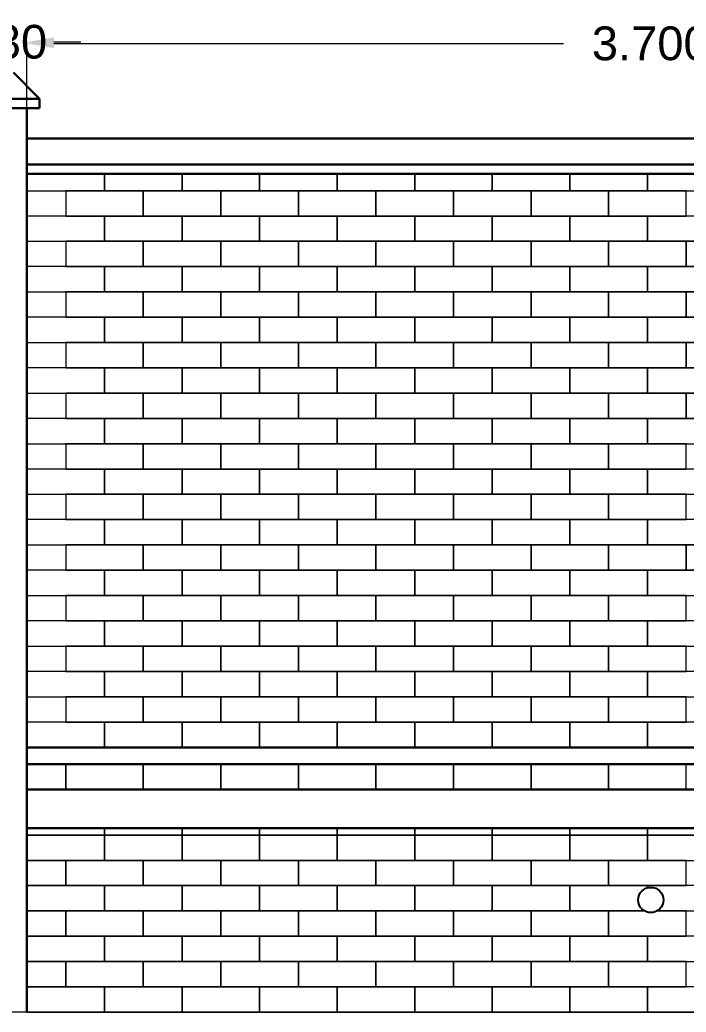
# Model space of a CAD drawing. Header units: millimetres. Extents: x 3614 to 12428, y -844 to 6844.
# Drawn here: x 5704.788 to 5706.764, y -789.498 to -786.556 of the extents above; entities that cross this region are included whole.
import ezdxf

# ---------------------------------------------------------------- set-up
doc = ezdxf.new("R2010")
doc.units = ezdxf.units.MM
doc.header["$LTSCALE"] = 40
doc.header["$MEASUREMENT"] = 0
doc.header["$PDMODE"] = 32
doc.header["$PDSIZE"] = 0.02
doc.layers.get('Defpoints').update_dxf_attribs({"linetype": 'CONTINUOUS', "lineweight": 20})
for name, color, linetype, lineweight in [('brick Hatch', 30, 'CONTINUOUS', 13), ('Dim', 220, 'CONTINUOUS', 15), ('Wall', 7, 'CONTINUOUS', 30), ('Window-Wall', 7, 'CONTINUOUS', 18)]:
    doc.layers.add(name, color=color, linetype=linetype, lineweight=lineweight)
doc.layers.add('Iel-refe', color=50, linetype='CONTINUOUS')
doc.styles.add('DIM', font='arial.ttf')
doc.styles.add('Tabrej', font='GOTHIC.TTF')
doc.dimstyles.new('Tabrej', dxfattribs={"dimtxt": 0.5, "dimasz": 0.45, "dimexe": 0.18, "dimexo": 0.0625, "dimgap": 0.09, "dimtad": 0, "dimdec": 3, "dimzin": 0, "dimdsep": 46, "dimtxsty": 'Tabrej', "dimcen": 0, "dimclrd": 256, "dimclre": 256, "dimclrt": 7, "dimaunit": 1, "dimadec": 3, "dimazin": 0, "dimtfac": 1, "dimtdec": 3, "dimtofl": 0, "dimtmove": 0, "dimatfit": 3, "dimfxl": 0, "dimtolj": 1, "dimtzin": 0, "dimlwd": -1, "dimlwe": -1, "dimarcsym": 0})

# ---------------------------------------------------------------- blocks, each defined once
blk = doc.blocks.new('*D387')
at = {"layer": 'Defpoints', "color": 0, "ltscale": 0.05, "transparency": 16777216}
for p in [(5704.809, -786.6217), (5704.579, -786.9076), (5704.809, -786.9076)]:
    blk.add_point(p, dxfattribs=at)
at = {"layer": 'Dim', "ltscale": 0.05, "transparency": 16777216}
for p, q in [((5704.499, -786.6217), (5704.419, -786.6217)), ((5704.579, -786.9066), (5704.579, -786.6207)), ((5704.809, -786.9066), (5704.809, -786.6207)), ((5704.889, -786.6217), (5704.969, -786.6217))]:
    blk.add_line(p, q, dxfattribs=at)
for points in [[(5704.499, -786.6084), (5704.499, -786.635), (5704.579, -786.6217)], [(5704.889, -786.6084), (5704.889, -786.635), (5704.809, -786.6217)]]:
    blk.add_solid(points, dxfattribs=at)
at = {"layer": 'Dim', "color": 7, "ltscale": 0.05, "transparency": 16777216, "insert": (5704.694, -786.6217), "char_height": 0.1, "attachment_point": 5, "style": 'DIM'}
blk.add_mtext('\\A1;0.230', dxfattribs=at)
blk = doc.blocks.new('*D388')
at = {"layer": 'Defpoints', "color": 0, "ltscale": 0.05, "transparency": 16777216}
for p in [(5708.509, -786.6264), (5704.809, -786.9076), (5708.509, -786.9076)]:
    blk.add_point(p, dxfattribs=at)
at = {"layer": 'Dim', "ltscale": 0.05, "transparency": 16777216}
for p, q in [((5704.809, -786.9066), (5704.809, -786.6254)), ((5704.889, -786.6264), (5706.4005, -786.6264)), ((5708.429, -786.6264), (5706.9175, -786.6264)), ((5708.509, -786.9066), (5708.509, -786.6254))]:
    blk.add_line(p, q, dxfattribs=at)
for points in [[(5704.889, -786.613), (5704.889, -786.6397), (5704.809, -786.6264)], [(5708.429, -786.613), (5708.429, -786.6397), (5708.509, -786.6264)]]:
    blk.add_solid(points, dxfattribs=at)
at = {"layer": 'Dim', "color": 7, "ltscale": 0.05, "transparency": 16777216, "insert": (5706.659, -786.6264), "char_height": 0.1, "attachment_point": 5, "style": 'DIM'}
blk.add_mtext('\\A1;3.700', dxfattribs=at)

msp = doc.modelspace()

# ---------------------------------------------------------------- linework, layer by layer
at = {"layer": 'brick Hatch'}
for points in [[(5704.809, -787.0126), (5704.809, -787.0626), (5705.039, -787.0626), (5705.039, -787.0126)], [(5705.039, -787.0126), (5705.039, -787.0626), (5705.269, -787.0626), (5705.269, -787.0126)], [(5705.269, -787.0126), (5705.269, -787.0626), (5705.499, -787.0626), (5705.499, -787.0126)], [(5705.499, -787.0126), (5705.499, -787.0626), (5705.729, -787.0626), (5705.729, -787.0126)], [(5705.729, -787.0126), (5705.729, -787.0626), (5705.959, -787.0626), (5705.959, -787.0126)], [(5705.959, -787.0126), (5705.959, -787.0626), (5706.189, -787.0626), (5706.189, -787.0126)], [(5706.189, -787.0126), (5706.189, -787.0626), (5706.419, -787.0626), (5706.419, -787.0126)], [(5706.419, -787.0126), (5706.419, -787.0626), (5706.649, -787.0626), (5706.649, -787.0126)], [(5706.649, -787.0126), (5706.649, -787.0626), (5706.879, -787.0626), (5706.879, -787.0126)], [(5704.809, -788.8376), (5704.924, -788.8376), (5704.924, -788.7626), (5704.809, -788.7626)], [(5704.809, -788.9526), (5704.809, -788.9726), (5705.039, -788.9726), (5705.039, -788.9526)], [(5704.809, -788.9526), (5704.809, -788.9726), (5705.039, -788.9726), (5705.039, -788.9526)], [(5705.039, -788.9526), (5705.039, -788.9726), (5705.269, -788.9726), (5705.269, -788.9526)], [(5705.039, -788.9526), (5705.039, -788.9726), (5705.269, -788.9726), (5705.269, -788.9526)], [(5705.269, -788.9526), (5705.269, -788.9726), (5705.499, -788.9726), (5705.499, -788.9526)], [(5705.269, -788.9526), (5705.269, -788.9726), (5705.499, -788.9726), (5705.499, -788.9526)], [(5705.499, -788.9526), (5705.499, -788.9726), (5705.729, -788.9726), (5705.729, -788.9526)], [(5705.499, -788.9526), (5705.499, -788.9726), (5705.729, -788.9726), (5705.729, -788.9526)], [(5705.729, -788.9526), (5705.729, -788.9726), (5705.959, -788.9726), (5705.959, -788.9526)], [(5705.729, -788.9526), (5705.729, -788.9726), (5705.959, -788.9726), (5705.959, -788.9526)], [(5705.959, -788.9526), (5705.959, -788.9726), (5706.189, -788.9726), (5706.189, -788.9526)], [(5705.959, -788.9526), (5705.959, -788.9726), (5706.189, -788.9726), (5706.189, -788.9526)], [(5706.189, -788.9526), (5706.189, -788.9726), (5706.419, -788.9726), (5706.419, -788.9526)], [(5706.189, -788.9526), (5706.189, -788.9726), (5706.419, -788.9726), (5706.419, -788.9526)], [(5706.419, -788.9526), (5706.419, -788.9726), (5706.649, -788.9726), (5706.649, -788.9526)], [(5706.419, -788.9526), (5706.419, -788.9726), (5706.649, -788.9726), (5706.649, -788.9526)], [(5706.649, -788.9526), (5706.649, -788.9726), (5706.879, -788.9726), (5706.879, -788.9526)], [(5706.649, -788.9526), (5706.649, -788.9726), (5706.879, -788.9726), (5706.879, -788.9526)], [(5704.809, -789.1226), (5704.924, -789.1226), (5704.924, -789.0476), (5704.809, -789.0476)], [(5706.649, -789.129), (5706.649, -789.1226), (5706.419, -789.1226), (5706.419, -789.1976), (5706.6403, -789.1976)], [(5706.6777, -789.1976), (5706.879, -789.1976), (5706.879, -789.1226), (5706.649, -789.1226), (5706.649, -789.129)], [(5704.809, -789.2726), (5704.924, -789.2726), (5704.924, -789.1976), (5704.809, -789.1976)], [(5706.6403, -789.1976), (5706.534, -789.1976), (5706.534, -789.2726), (5706.764, -789.2726), (5706.764, -789.1976), (5706.6777, -789.1976)], [(5704.809, -789.4226), (5704.924, -789.4226), (5704.924, -789.3476), (5704.809, -789.3476)]]:
    msp.add_lwpolyline(points, dxfattribs=at)
for points in [[(5705.154, -787.0626), (5704.924, -787.0626), (5704.924, -787.1376), (5705.154, -787.1376)], [(5705.384, -787.0626), (5705.154, -787.0626), (5705.154, -787.1376), (5705.384, -787.1376)], [(5705.614, -787.0626), (5705.384, -787.0626), (5705.384, -787.1376), (5705.614, -787.1376)], [(5705.844, -787.0626), (5705.614, -787.0626), (5705.614, -787.1376), (5705.844, -787.1376)], [(5706.074, -787.0626), (5705.844, -787.0626), (5705.844, -787.1376), (5706.074, -787.1376)], [(5706.304, -787.0626), (5706.074, -787.0626), (5706.074, -787.1376), (5706.304, -787.1376)], [(5706.534, -787.0626), (5706.304, -787.0626), (5706.304, -787.1376), (5706.534, -787.1376)], [(5706.764, -787.0626), (5706.534, -787.0626), (5706.534, -787.1376), (5706.764, -787.1376)], [(5705.039, -787.1376), (5704.809, -787.1376), (5704.809, -787.2126), (5705.039, -787.2126)], [(5705.269, -787.1376), (5705.039, -787.1376), (5705.039, -787.2126), (5705.269, -787.2126)], [(5705.499, -787.1376), (5705.269, -787.1376), (5705.269, -787.2126), (5705.499, -787.2126)], [(5705.729, -787.1376), (5705.499, -787.1376), (5705.499, -787.2126), (5705.729, -787.2126)], [(5705.959, -787.1376), (5705.729, -787.1376), (5705.729, -787.2126), (5705.959, -787.2126)], [(5706.189, -787.1376), (5705.959, -787.1376), (5705.959, -787.2126), (5706.189, -787.2126)], [(5706.419, -787.1376), (5706.189, -787.1376), (5706.189, -787.2126), (5706.419, -787.2126)], [(5706.649, -787.1376), (5706.419, -787.1376), (5706.419, -787.2126), (5706.649, -787.2126)], [(5706.879, -787.1376), (5706.649, -787.1376), (5706.649, -787.2126), (5706.879, -787.2126)], [(5705.154, -787.2126), (5704.924, -787.2126), (5704.924, -787.2876), (5705.154, -787.2876)], [(5705.384, -787.2126), (5705.154, -787.2126), (5705.154, -787.2876), (5705.384, -787.2876)], [(5705.614, -787.2126), (5705.384, -787.2126), (5705.384, -787.2876), (5705.614, -787.2876)], [(5705.844, -787.2126), (5705.614, -787.2126), (5705.614, -787.2876), (5705.844, -787.2876)], [(5706.074, -787.2126), (5705.844, -787.2126), (5705.844, -787.2876), (5706.074, -787.2876)], [(5706.304, -787.2126), (5706.074, -787.2126), (5706.074, -787.2876), (5706.304, -787.2876)], [(5706.534, -787.2126), (5706.304, -787.2126), (5706.304, -787.2876), (5706.534, -787.2876)], [(5706.764, -787.2126), (5706.534, -787.2126), (5706.534, -787.2876), (5706.764, -787.2876)], [(5706.994, -787.2126), (5706.764, -787.2126), (5706.764, -787.2876), (5706.994, -787.2876)], [(5705.039, -787.2876), (5704.809, -787.2876), (5704.809, -787.3626), (5705.039, -787.3626)], [(5705.269, -787.2876), (5705.039, -787.2876), (5705.039, -787.3626), (5705.269, -787.3626)], [(5705.499, -787.2876), (5705.269, -787.2876), (5705.269, -787.3626), (5705.499, -787.3626)], [(5705.729, -787.2876), (5705.499, -787.2876), (5705.499, -787.3626), (5705.729, -787.3626)], [(5705.959, -787.2876), (5705.729, -787.2876), (5705.729, -787.3626), (5705.959, -787.3626)], [(5706.189, -787.2876), (5705.959, -787.2876), (5705.959, -787.3626), (5706.189, -787.3626)], [(5706.419, -787.2876), (5706.189, -787.2876), (5706.189, -787.3626), (5706.419, -787.3626)], [(5706.649, -787.2876), (5706.419, -787.2876), (5706.419, -787.3626), (5706.649, -787.3626)], [(5706.879, -787.2876), (5706.649, -787.2876), (5706.649, -787.3626), (5706.879, -787.3626)], [(5705.154, -787.3626), (5704.924, -787.3626), (5704.924, -787.4376), (5705.154, -787.4376)], [(5705.384, -787.3626), (5705.154, -787.3626), (5705.154, -787.4376), (5705.384, -787.4376)], [(5705.614, -787.3626), (5705.384, -787.3626), (5705.384, -787.4376), (5705.614, -787.4376)], [(5705.844, -787.3626), (5705.614, -787.3626), (5705.614, -787.4376), (5705.844, -787.4376)], [(5706.074, -787.3626), (5705.844, -787.3626), (5705.844, -787.4376), (5706.074, -787.4376)], [(5706.304, -787.3626), (5706.074, -787.3626), (5706.074, -787.4376), (5706.304, -787.4376)], [(5706.534, -787.3626), (5706.304, -787.3626), (5706.304, -787.4376), (5706.534, -787.4376)], [(5706.764, -787.3626), (5706.534, -787.3626), (5706.534, -787.4376), (5706.764, -787.4376)], [(5706.994, -787.3626), (5706.764, -787.3626), (5706.764, -787.4376), (5706.994, -787.4376)], [(5705.039, -787.4376), (5704.809, -787.4376), (5704.809, -787.5126), (5705.039, -787.5126)], [(5705.269, -787.4376), (5705.039, -787.4376), (5705.039, -787.5126), (5705.269, -787.5126)], [(5705.499, -787.4376), (5705.269, -787.4376), (5705.269, -787.5126), (5705.499, -787.5126)], [(5705.729, -787.4376), (5705.499, -787.4376), (5705.499, -787.5126), (5705.729, -787.5126)], [(5705.959, -787.4376), (5705.729, -787.4376), (5705.729, -787.5126), (5705.959, -787.5126)], [(5706.189, -787.4376), (5705.959, -787.4376), (5705.959, -787.5126), (5706.189, -787.5126)], [(5706.419, -787.4376), (5706.189, -787.4376), (5706.189, -787.5126), (5706.419, -787.5126)], [(5706.649, -787.4376), (5706.419, -787.4376), (5706.419, -787.5126), (5706.649, -787.5126)], [(5706.879, -787.4376), (5706.649, -787.4376), (5706.649, -787.5126), (5706.879, -787.5126)], [(5705.154, -787.5126), (5704.924, -787.5126), (5704.924, -787.5876), (5705.154, -787.5876)], [(5705.384, -787.5126), (5705.154, -787.5126), (5705.154, -787.5876), (5705.384, -787.5876)], [(5705.614, -787.5126), (5705.384, -787.5126), (5705.384, -787.5876), (5705.614, -787.5876)], [(5705.844, -787.5126), (5705.614, -787.5126), (5705.614, -787.5876), (5705.844, -787.5876)], [(5706.074, -787.5126), (5705.844, -787.5126), (5705.844, -787.5876), (5706.074, -787.5876)], [(5706.304, -787.5126), (5706.074, -787.5126), (5706.074, -787.5876), (5706.304, -787.5876)], [(5706.534, -787.5126), (5706.304, -787.5126), (5706.304, -787.5876), (5706.534, -787.5876)], [(5706.764, -787.5126), (5706.534, -787.5126), (5706.534, -787.5876), (5706.764, -787.5876)], [(5706.994, -787.5126), (5706.764, -787.5126), (5706.764, -787.5876), (5706.994, -787.5876)], [(5705.039, -787.5876), (5704.809, -787.5876), (5704.809, -787.6626), (5705.039, -787.6626)], [(5705.269, -787.5876), (5705.039, -787.5876), (5705.039, -787.6626), (5705.269, -787.6626)], [(5705.499, -787.5876), (5705.269, -787.5876), (5705.269, -787.6626), (5705.499, -787.6626)], [(5705.729, -787.5876), (5705.499, -787.5876), (5705.499, -787.6626), (5705.729, -787.6626)], [(5705.959, -787.5876), (5705.729, -787.5876), (5705.729, -787.6626), (5705.959, -787.6626)], [(5706.189, -787.5876), (5705.959, -787.5876), (5705.959, -787.6626), (5706.189, -787.6626)], [(5706.419, -787.5876), (5706.189, -787.5876), (5706.189, -787.6626), (5706.419, -787.6626)], [(5706.649, -787.5876), (5706.419, -787.5876), (5706.419, -787.6626), (5706.649, -787.6626)], [(5706.879, -787.5876), (5706.649, -787.5876), (5706.649, -787.6626), (5706.879, -787.6626)], [(5705.154, -787.6626), (5704.924, -787.6626), (5704.924, -787.7376), (5705.154, -787.7376)], [(5705.384, -787.6626), (5705.154, -787.6626), (5705.154, -787.7376), (5705.384, -787.7376)], [(5705.614, -787.6626), (5705.384, -787.6626), (5705.384, -787.7376), (5705.614, -787.7376)], [(5705.844, -787.6626), (5705.614, -787.6626), (5705.614, -787.7376), (5705.844, -787.7376)], [(5706.074, -787.6626), (5705.844, -787.6626), (5705.844, -787.7376), (5706.074, -787.7376)], [(5706.304, -787.6626), (5706.074, -787.6626), (5706.074, -787.7376), (5706.304, -787.7376)], [(5706.534, -787.6626), (5706.304, -787.6626), (5706.304, -787.7376), (5706.534, -787.7376)], [(5706.764, -787.6626), (5706.534, -787.6626), (5706.534, -787.7376), (5706.764, -787.7376)], [(5706.994, -787.6626), (5706.764, -787.6626), (5706.764, -787.7376), (5706.994, -787.7376)], [(5705.039, -787.7376), (5704.809, -787.7376), (5704.809, -787.8126), (5705.039, -787.8126)], [(5705.269, -787.7376), (5705.039, -787.7376), (5705.039, -787.8126), (5705.269, -787.8126)], [(5705.499, -787.7376), (5705.269, -787.7376), (5705.269, -787.8126), (5705.499, -787.8126)], [(5705.729, -787.7376), (5705.499, -787.7376), (5705.499, -787.8126), (5705.729, -787.8126)], [(5705.959, -787.7376), (5705.729, -787.7376), (5705.729, -787.8126), (5705.959, -787.8126)], [(5706.189, -787.7376), (5705.959, -787.7376), (5705.959, -787.8126), (5706.189, -787.8126)], [(5706.419, -787.7376), (5706.189, -787.7376), (5706.189, -787.8126), (5706.419, -787.8126)], [(5706.649, -787.7376), (5706.419, -787.7376), (5706.419, -787.8126), (5706.649, -787.8126)], [(5706.879, -787.7376), (5706.649, -787.7376), (5706.649, -787.8126), (5706.879, -787.8126)], [(5705.154, -787.8126), (5704.924, -787.8126), (5704.924, -787.8876), (5705.154, -787.8876)], [(5705.384, -787.8126), (5705.154, -787.8126), (5705.154, -787.8876), (5705.384, -787.8876)], [(5705.614, -787.8126), (5705.384, -787.8126), (5705.384, -787.8876), (5705.614, -787.8876)], [(5705.844, -787.8126), (5705.614, -787.8126), (5705.614, -787.8876), (5705.844, -787.8876)], [(5706.074, -787.8126), (5705.844, -787.8126), (5705.844, -787.8876), (5706.074, -787.8876)], [(5706.304, -787.8126), (5706.074, -787.8126), (5706.074, -787.8876), (5706.304, -787.8876)], [(5706.534, -787.8126), (5706.304, -787.8126), (5706.304, -787.8876), (5706.534, -787.8876)], [(5706.764, -787.8126), (5706.534, -787.8126), (5706.534, -787.8876), (5706.764, -787.8876)], [(5705.039, -787.8876), (5704.809, -787.8876), (5704.809, -787.9626), (5705.039, -787.9626)], [(5705.269, -787.8876), (5705.039, -787.8876), (5705.039, -787.9626), (5705.269, -787.9626)], [(5705.499, -787.8876), (5705.269, -787.8876), (5705.269, -787.9626), (5705.499, -787.9626)], [(5705.729, -787.8876), (5705.499, -787.8876), (5705.499, -787.9626), (5705.729, -787.9626)], [(5705.959, -787.8876), (5705.729, -787.8876), (5705.729, -787.9626), (5705.959, -787.9626)], [(5706.189, -787.8876), (5705.959, -787.8876), (5705.959, -787.9626), (5706.189, -787.9626)], [(5706.419, -787.8876), (5706.189, -787.8876), (5706.189, -787.9626), (5706.419, -787.9626)], [(5706.649, -787.8876), (5706.419, -787.8876), (5706.419, -787.9626), (5706.649, -787.9626)], [(5706.879, -787.8876), (5706.649, -787.8876), (5706.649, -787.9626), (5706.879, -787.9626)], [(5705.154, -787.9626), (5704.924, -787.9626), (5704.924, -788.0376), (5705.154, -788.0376)], [(5705.384, -787.9626), (5705.154, -787.9626), (5705.154, -788.0376), (5705.384, -788.0376)], [(5705.614, -787.9626), (5705.384, -787.9626), (5705.384, -788.0376), (5705.614, -788.0376)], [(5705.844, -787.9626), (5705.614, -787.9626), (5705.614, -788.0376), (5705.844, -788.0376)], [(5706.074, -787.9626), (5705.844, -787.9626), (5705.844, -788.0376), (5706.074, -788.0376)], [(5706.304, -787.9626), (5706.074, -787.9626), (5706.074, -788.0376), (5706.304, -788.0376)], [(5706.534, -787.9626), (5706.304, -787.9626), (5706.304, -788.0376), (5706.534, -788.0376)], [(5706.764, -787.9626), (5706.534, -787.9626), (5706.534, -788.0376), (5706.764, -788.0376)], [(5705.039, -788.0376), (5704.809, -788.0376), (5704.809, -788.1126), (5705.039, -788.1126)], [(5705.269, -788.0376), (5705.039, -788.0376), (5705.039, -788.1126), (5705.269, -788.1126)], [(5705.499, -788.0376), (5705.269, -788.0376), (5705.269, -788.1126), (5705.499, -788.1126)], [(5705.729, -788.0376), (5705.499, -788.0376), (5705.499, -788.1126), (5705.729, -788.1126)], [(5705.959, -788.0376), (5705.729, -788.0376), (5705.729, -788.1126), (5705.959, -788.1126)], [(5706.189, -788.0376), (5705.959, -788.0376), (5705.959, -788.1126), (5706.189, -788.1126)], [(5706.419, -788.0376), (5706.189, -788.0376), (5706.189, -788.1126), (5706.419, -788.1126)], [(5706.649, -788.0376), (5706.419, -788.0376), (5706.419, -788.1126), (5706.649, -788.1126)], [(5706.879, -788.0376), (5706.649, -788.0376), (5706.649, -788.1126), (5706.879, -788.1126)], [(5705.154, -788.1126), (5704.924, -788.1126), (5704.924, -788.1876), (5705.154, -788.1876)], [(5705.384, -788.1126), (5705.154, -788.1126), (5705.154, -788.1876), (5705.384, -788.1876)], [(5705.614, -788.1126), (5705.384, -788.1126), (5705.384, -788.1876), (5705.614, -788.1876)], [(5705.844, -788.1126), (5705.614, -788.1126), (5705.614, -788.1876), (5705.844, -788.1876)], [(5706.074, -788.1126), (5705.844, -788.1126), (5705.844, -788.1876), (5706.074, -788.1876)], [(5706.304, -788.1126), (5706.074, -788.1126), (5706.074, -788.1876), (5706.304, -788.1876)], [(5706.534, -788.1126), (5706.304, -788.1126), (5706.304, -788.1876), (5706.534, -788.1876)], [(5706.764, -788.1126), (5706.534, -788.1126), (5706.534, -788.1876), (5706.764, -788.1876)], [(5706.994, -788.1126), (5706.764, -788.1126), (5706.764, -788.1876), (5706.994, -788.1876)], [(5705.039, -788.1876), (5704.809, -788.1876), (5704.809, -788.2626), (5705.039, -788.2626)], [(5705.269, -788.1876), (5705.039, -788.1876), (5705.039, -788.2626), (5705.269, -788.2626)], [(5705.499, -788.1876), (5705.269, -788.1876), (5705.269, -788.2626), (5705.499, -788.2626)], [(5705.729, -788.1876), (5705.499, -788.1876), (5705.499, -788.2626), (5705.729, -788.2626)], [(5705.959, -788.1876), (5705.729, -788.1876), (5705.729, -788.2626), (5705.959, -788.2626)], [(5706.189, -788.1876), (5705.959, -788.1876), (5705.959, -788.2626), (5706.189, -788.2626)], [(5706.419, -788.1876), (5706.189, -788.1876), (5706.189, -788.2626), (5706.419, -788.2626)], [(5706.649, -788.1876), (5706.419, -788.1876), (5706.419, -788.2626), (5706.649, -788.2626)], [(5706.879, -788.1876), (5706.649, -788.1876), (5706.649, -788.2626), (5706.879, -788.2626)], [(5705.154, -788.2626), (5704.924, -788.2626), (5704.924, -788.3376), (5705.154, -788.3376)], [(5705.384, -788.2626), (5705.154, -788.2626), (5705.154, -788.3376), (5705.384, -788.3376)], [(5705.614, -788.2626), (5705.384, -788.2626), (5705.384, -788.3376), (5705.614, -788.3376)], [(5705.844, -788.2626), (5705.614, -788.2626), (5705.614, -788.3376), (5705.844, -788.3376)], [(5706.074, -788.2626), (5705.844, -788.2626), (5705.844, -788.3376), (5706.074, -788.3376)], [(5706.304, -788.2626), (5706.074, -788.2626), (5706.074, -788.3376), (5706.304, -788.3376)], [(5706.534, -788.2626), (5706.304, -788.2626), (5706.304, -788.3376), (5706.534, -788.3376)], [(5706.764, -788.2626), (5706.534, -788.2626), (5706.534, -788.3376), (5706.764, -788.3376)], [(5705.039, -788.3376), (5704.809, -788.3376), (5704.809, -788.4126), (5705.039, -788.4126)], [(5705.269, -788.3376), (5705.039, -788.3376), (5705.039, -788.4126), (5705.269, -788.4126)], [(5705.499, -788.3376), (5705.269, -788.3376), (5705.269, -788.4126), (5705.499, -788.4126)], [(5705.729, -788.3376), (5705.499, -788.3376), (5705.499, -788.4126), (5705.729, -788.4126)], [(5705.959, -788.3376), (5705.729, -788.3376), (5705.729, -788.4126), (5705.959, -788.4126)], [(5706.189, -788.3376), (5705.959, -788.3376), (5705.959, -788.4126), (5706.189, -788.4126)], [(5706.419, -788.3376), (5706.189, -788.3376), (5706.189, -788.4126), (5706.419, -788.4126)], [(5706.649, -788.3376), (5706.419, -788.3376), (5706.419, -788.4126), (5706.649, -788.4126)], [(5706.879, -788.3376), (5706.649, -788.3376), (5706.649, -788.4126), (5706.879, -788.4126)], [(5705.154, -788.4126), (5704.924, -788.4126), (5704.924, -788.4876), (5705.154, -788.4876)], [(5705.384, -788.4126), (5705.154, -788.4126), (5705.154, -788.4876), (5705.384, -788.4876)], [(5705.614, -788.4126), (5705.384, -788.4126), (5705.384, -788.4876), (5705.614, -788.4876)], [(5705.844, -788.4126), (5705.614, -788.4126), (5705.614, -788.4876), (5705.844, -788.4876)], [(5706.074, -788.4126), (5705.844, -788.4126), (5705.844, -788.4876), (5706.074, -788.4876)], [(5706.304, -788.4126), (5706.074, -788.4126), (5706.074, -788.4876), (5706.304, -788.4876)], [(5706.534, -788.4126), (5706.304, -788.4126), (5706.304, -788.4876), (5706.534, -788.4876)], [(5706.764, -788.4126), (5706.534, -788.4126), (5706.534, -788.4876), (5706.764, -788.4876)], [(5705.039, -788.4876), (5704.809, -788.4876), (5704.809, -788.5626), (5705.039, -788.5626)], [(5705.269, -788.4876), (5705.039, -788.4876), (5705.039, -788.5626), (5705.269, -788.5626)], [(5705.499, -788.4876), (5705.269, -788.4876), (5705.269, -788.5626), (5705.499, -788.5626)], [(5705.729, -788.4876), (5705.499, -788.4876), (5705.499, -788.5626), (5705.729, -788.5626)], [(5705.959, -788.4876), (5705.729, -788.4876), (5705.729, -788.5626), (5705.959, -788.5626)], [(5706.189, -788.4876), (5705.959, -788.4876), (5705.959, -788.5626), (5706.189, -788.5626)], [(5706.419, -788.4876), (5706.189, -788.4876), (5706.189, -788.5626), (5706.419, -788.5626)], [(5706.649, -788.4876), (5706.419, -788.4876), (5706.419, -788.5626), (5706.649, -788.5626)], [(5706.879, -788.4876), (5706.649, -788.4876), (5706.649, -788.5626), (5706.879, -788.5626)], [(5705.154, -788.5626), (5704.924, -788.5626), (5704.924, -788.6376), (5705.154, -788.6376)], [(5705.384, -788.5626), (5705.154, -788.5626), (5705.154, -788.6376), (5705.384, -788.6376)], [(5705.614, -788.5626), (5705.384, -788.5626), (5705.384, -788.6376), (5705.614, -788.6376)], [(5705.844, -788.5626), (5705.614, -788.5626), (5705.614, -788.6376), (5705.844, -788.6376)], [(5706.074, -788.5626), (5705.844, -788.5626), (5705.844, -788.6376), (5706.074, -788.6376)], [(5706.304, -788.5626), (5706.074, -788.5626), (5706.074, -788.6376), (5706.304, -788.6376)], [(5706.534, -788.5626), (5706.304, -788.5626), (5706.304, -788.6376), (5706.534, -788.6376)], [(5706.764, -788.5626), (5706.534, -788.5626), (5706.534, -788.6376), (5706.764, -788.6376)], [(5705.039, -788.6376), (5704.809, -788.6376), (5704.809, -788.7126), (5705.039, -788.7126)], [(5705.269, -788.6376), (5705.039, -788.6376), (5705.039, -788.7126), (5705.269, -788.7126)], [(5705.499, -788.6376), (5705.269, -788.6376), (5705.269, -788.7126), (5705.499, -788.7126)], [(5705.729, -788.6376), (5705.499, -788.6376), (5705.499, -788.7126), (5705.729, -788.7126)], [(5705.959, -788.6376), (5705.729, -788.6376), (5705.729, -788.7126), (5705.959, -788.7126)], [(5706.189, -788.6376), (5705.959, -788.6376), (5705.959, -788.7126), (5706.189, -788.7126)], [(5706.419, -788.6376), (5706.189, -788.6376), (5706.189, -788.7126), (5706.419, -788.7126)], [(5706.649, -788.6376), (5706.419, -788.6376), (5706.419, -788.7126), (5706.649, -788.7126)], [(5706.879, -788.6376), (5706.649, -788.6376), (5706.649, -788.7126), (5706.879, -788.7126)], [(5705.154, -788.7626), (5704.924, -788.7626), (5704.924, -788.8376), (5705.154, -788.8376)], [(5705.384, -788.7626), (5705.154, -788.7626), (5705.154, -788.8376), (5705.384, -788.8376)], [(5705.614, -788.7626), (5705.384, -788.7626), (5705.384, -788.8376), (5705.614, -788.8376)], [(5705.844, -788.7626), (5705.614, -788.7626), (5705.614, -788.8376), (5705.844, -788.8376)], [(5706.074, -788.7626), (5705.844, -788.7626), (5705.844, -788.8376), (5706.074, -788.8376)], [(5706.304, -788.7626), (5706.074, -788.7626), (5706.074, -788.8376), (5706.304, -788.8376)], [(5706.534, -788.7626), (5706.304, -788.7626), (5706.304, -788.8376), (5706.534, -788.8376)], [(5706.764, -788.7626), (5706.534, -788.7626), (5706.534, -788.8376), (5706.764, -788.8376)], [(5705.039, -788.9726), (5704.809, -788.9726), (5704.809, -789.0476), (5705.039, -789.0476)], [(5705.269, -788.9726), (5705.039, -788.9726), (5705.039, -789.0476), (5705.269, -789.0476)], [(5705.499, -788.9726), (5705.269, -788.9726), (5705.269, -789.0476), (5705.499, -789.0476)], [(5705.729, -788.9726), (5705.499, -788.9726), (5705.499, -789.0476), (5705.729, -789.0476)], [(5705.959, -788.9726), (5705.729, -788.9726), (5705.729, -789.0476), (5705.959, -789.0476)], [(5706.189, -788.9726), (5705.959, -788.9726), (5705.959, -789.0476), (5706.189, -789.0476)], [(5706.419, -788.9726), (5706.189, -788.9726), (5706.189, -789.0476), (5706.419, -789.0476)], [(5706.649, -788.9726), (5706.419, -788.9726), (5706.419, -789.0476), (5706.649, -789.0476)], [(5706.879, -788.9726), (5706.649, -788.9726), (5706.649, -789.0476), (5706.879, -789.0476)], [(5705.154, -789.0476), (5704.924, -789.0476), (5704.924, -789.1226), (5705.154, -789.1226)], [(5705.384, -789.0476), (5705.154, -789.0476), (5705.154, -789.1226), (5705.384, -789.1226)], [(5705.614, -789.0476), (5705.384, -789.0476), (5705.384, -789.1226), (5705.614, -789.1226)], [(5705.844, -789.0476), (5705.614, -789.0476), (5705.614, -789.1226), (5705.844, -789.1226)], [(5706.074, -789.0476), (5705.844, -789.0476), (5705.844, -789.1226), (5706.074, -789.1226)], [(5706.304, -789.0476), (5706.074, -789.0476), (5706.074, -789.1226), (5706.304, -789.1226)], [(5706.534, -789.0476), (5706.304, -789.0476), (5706.304, -789.1226), (5706.534, -789.1226)], [(5706.764, -789.0476), (5706.534, -789.0476), (5706.534, -789.1226), (5706.764, -789.1226)], [(5705.039, -789.1226), (5704.809, -789.1226), (5704.809, -789.1976), (5705.039, -789.1976)], [(5705.269, -789.1226), (5705.039, -789.1226), (5705.039, -789.1976), (5705.269, -789.1976)], [(5705.499, -789.1226), (5705.269, -789.1226), (5705.269, -789.1976), (5705.499, -789.1976)], [(5705.729, -789.1226), (5705.499, -789.1226), (5705.499, -789.1976), (5705.729, -789.1976)], [(5705.959, -789.1226), (5705.729, -789.1226), (5705.729, -789.1976), (5705.959, -789.1976)], [(5706.189, -789.1226), (5705.959, -789.1226), (5705.959, -789.1976), (5706.189, -789.1976)], [(5706.419, -789.1226), (5706.189, -789.1226), (5706.189, -789.1976), (5706.419, -789.1976)], [(5705.154, -789.1976), (5704.924, -789.1976), (5704.924, -789.2726), (5705.154, -789.2726)], [(5705.384, -789.1976), (5705.154, -789.1976), (5705.154, -789.2726), (5705.384, -789.2726)], [(5705.614, -789.1976), (5705.384, -789.1976), (5705.384, -789.2726), (5705.614, -789.2726)], [(5705.844, -789.1976), (5705.614, -789.1976), (5705.614, -789.2726), (5705.844, -789.2726)], [(5706.074, -789.1976), (5705.844, -789.1976), (5705.844, -789.2726), (5706.074, -789.2726)], [(5706.304, -789.1976), (5706.074, -789.1976), (5706.074, -789.2726), (5706.304, -789.2726)], [(5706.534, -789.1976), (5706.304, -789.1976), (5706.304, -789.2726), (5706.534, -789.2726)], [(5705.039, -789.2726), (5704.809, -789.2726), (5704.809, -789.3476), (5705.039, -789.3476)], [(5705.269, -789.2726), (5705.039, -789.2726), (5705.039, -789.3476), (5705.269, -789.3476)], [(5705.499, -789.2726), (5705.269, -789.2726), (5705.269, -789.3476), (5705.499, -789.3476)], [(5705.729, -789.2726), (5705.499, -789.2726), (5705.499, -789.3476), (5705.729, -789.3476)], [(5705.959, -789.2726), (5705.729, -789.2726), (5705.729, -789.3476), (5705.959, -789.3476)], [(5706.189, -789.2726), (5705.959, -789.2726), (5705.959, -789.3476), (5706.189, -789.3476)], [(5706.419, -789.2726), (5706.189, -789.2726), (5706.189, -789.3476), (5706.419, -789.3476)], [(5706.649, -789.2726), (5706.419, -789.2726), (5706.419, -789.3476), (5706.649, -789.3476)], [(5706.879, -789.2726), (5706.649, -789.2726), (5706.649, -789.3476), (5706.879, -789.3476)], [(5705.154, -789.3476), (5704.924, -789.3476), (5704.924, -789.4226), (5705.154, -789.4226)], [(5705.384, -789.3476), (5705.154, -789.3476), (5705.154, -789.4226), (5705.384, -789.4226)], [(5705.614, -789.3476), (5705.384, -789.3476), (5705.384, -789.4226), (5705.614, -789.4226)], [(5705.844, -789.3476), (5705.614, -789.3476), (5705.614, -789.4226), (5705.844, -789.4226)], [(5706.074, -789.3476), (5705.844, -789.3476), (5705.844, -789.4226), (5706.074, -789.4226)], [(5706.304, -789.3476), (5706.074, -789.3476), (5706.074, -789.4226), (5706.304, -789.4226)], [(5706.534, -789.3476), (5706.304, -789.3476), (5706.304, -789.4226), (5706.534, -789.4226)], [(5706.764, -789.3476), (5706.534, -789.3476), (5706.534, -789.4226), (5706.764, -789.4226)], [(5705.039, -789.4226), (5704.809, -789.4226), (5704.809, -789.4976), (5705.039, -789.4976)], [(5705.269, -789.4226), (5705.039, -789.4226), (5705.039, -789.4976), (5705.269, -789.4976)], [(5705.499, -789.4226), (5705.269, -789.4226), (5705.269, -789.4976), (5705.499, -789.4976)], [(5705.729, -789.4226), (5705.499, -789.4226), (5705.499, -789.4976), (5705.729, -789.4976)], [(5705.959, -789.4226), (5705.729, -789.4226), (5705.729, -789.4976), (5705.959, -789.4976)], [(5706.189, -789.4226), (5705.959, -789.4226), (5705.959, -789.4976), (5706.189, -789.4976)], [(5706.419, -789.4226), (5706.189, -789.4226), (5706.189, -789.4976), (5706.419, -789.4976)], [(5706.649, -789.4226), (5706.419, -789.4226), (5706.419, -789.4976), (5706.649, -789.4976)], [(5706.879, -789.4226), (5706.649, -789.4226), (5706.649, -789.4976), (5706.879, -789.4976)]]:
    msp.add_lwpolyline(points, close=True, dxfattribs=at)
at = {"layer": 'Iel-refe'}
msp.add_circle((5706.659, -789.1651), 0.0375, dxfattribs=at)
at = {"layer": 'Wall'}
for p, q in [((5704.8465, -786.7901), (5704.769, -786.7126)), ((5704.8465, -786.7901), (5704.769, -786.7126)), ((5704.5415, -786.7901), (5704.8465, -786.7901)), ((5704.5415, -786.7901), (5704.8465, -786.7901)), ((5704.8465, -786.8176), (5704.8465, -786.7901)), ((5704.8465, -786.8176), (5704.8465, -786.7901)), ((5704.5415, -786.8176), (5704.8465, -786.8176)), ((5704.5415, -786.8176), (5704.8465, -786.8176)), ((5704.809, -788.8376), (5704.809, -786.8176)), ((5704.809, -788.8376), (5704.809, -786.8176)), ((5704.809, -786.9076), (5708.509, -786.9076)), ((5704.809, -786.9851), (5708.509, -786.9851)), ((5704.809, -787.0126), (5708.509, -787.0126)), ((5704.809, -788.7126), (5708.509, -788.7126)), ((5704.809, -788.7626), (5708.509, -788.7626)), ((5704.809, -789.4976), (5704.809, -788.8376)), ((5704.809, -789.4976), (5704.809, -788.8376)), ((5704.809, -788.8376), (5708.509, -788.8376)), ((5704.809, -788.9526), (5708.509, -788.9526))]:
    msp.add_line(p, q, dxfattribs=at)
at = {"layer": 'Window-Wall'}
for p, q in [((5708.509, -788.7126), (5704.809, -788.7126)), ((5704.809, -788.7626), (5708.509, -788.7626)), ((5721.4868, -789.4976), (5691.8312, -789.4976))]:
    msp.add_line(p, q, dxfattribs=at)

# ---------------------------------------------------------------- dimensions: what is measured, and where the dimension line sits
at = {"layer": 'Dim', "ltscale": 0.05}
dim = msp.add_linear_dim(base=(5704.809, -786.6217), p1=(5704.579, -786.9076), p2=(5704.809, -786.9076), dimstyle='Tabrej', override={"dimtxt": 0.1, "dimasz": 0.08, "dimexe": 0.001, "dimexo": 0.001, "dimpost": '\\X', "dimtxsty": 'DIM', "dimfxl": 0.18, "dimarcsym": 1}, dxfattribs=at)
dim.commit()
dim.dimension.update_dxf_attribs({"geometry": '*D387', "text_midpoint": (5704.694, -786.6217), "dimtype": 160})
dim = msp.add_linear_dim(base=(5708.509, -786.6264), p1=(5704.809, -786.9076), p2=(5708.509, -786.9076), dimstyle='Tabrej', override={"dimtxt": 0.1, "dimasz": 0.08, "dimexe": 0.001, "dimexo": 0.001, "dimpost": '\\X', "dimtxsty": 'DIM', "dimfxl": 0.18, "dimarcsym": 1}, dxfattribs=at)
dim.commit()
dim.dimension.update_dxf_attribs({"geometry": '*D388', "text_midpoint": (5706.659, -786.6264)})

doc.saveas('drawing.dxf')
